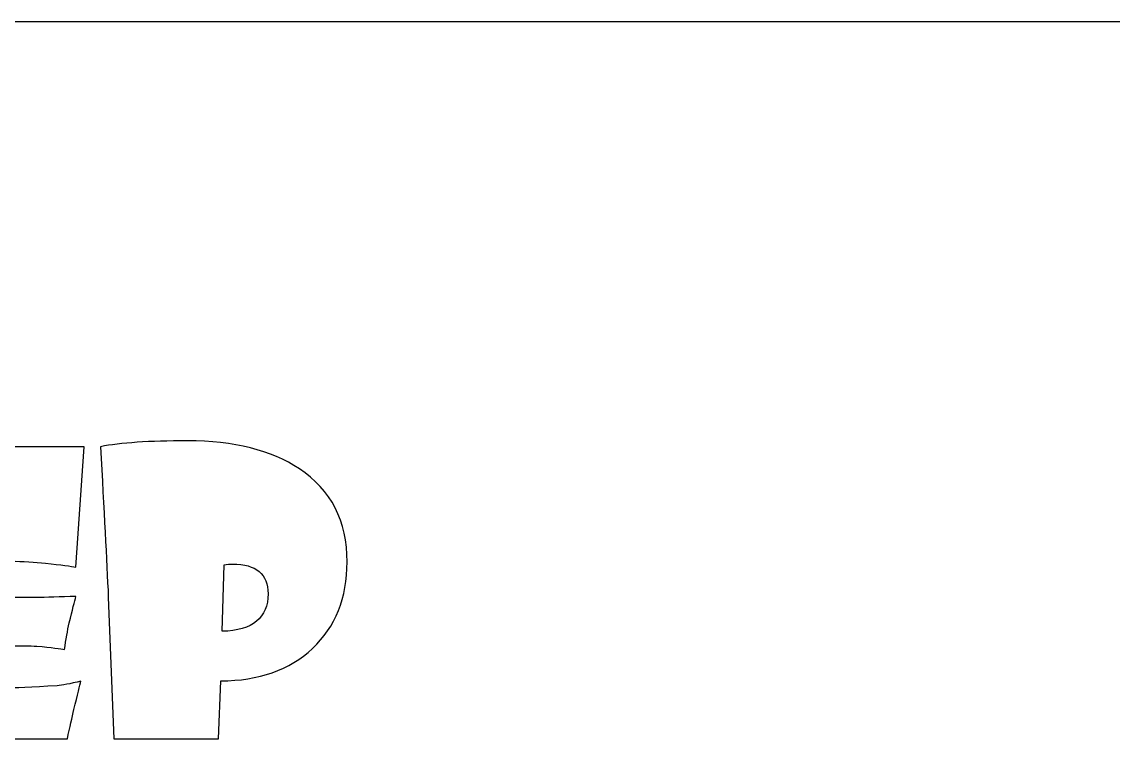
# Model space of a CAD drawing. Header units: centimetres. Extents: x -25 to 25, y -32.5 to 32.5.
# Drawn here: x 1.34 to 15.2, y 23.21 to 32.5 of the extents above; entities that cross this region are included whole.
import ezdxf

# ---------------------------------------------------------------- set-up
doc = ezdxf.new("R2010")
doc.units = ezdxf.units.CM
doc.header["$MEASUREMENT"] = 0
doc.layers.add('Capa 1', color=7, linetype='Continuous')

msp = doc.modelspace()

# ---------------------------------------------------------------- linework, layer by layer
at = {"layer": 'Capa 1', "color": 254}
msp.add_lwpolyline([(-25, -32.5), (25, -32.5), (25, 32.5), (-25, 32.5), (-25, -32.5)], close=True, dxfattribs=at)
at = {"layer": 'Capa 1', "color": 250}
for points, knots in [([(5.46885, 25.63879), (5.46885, 25.18192), (5.32206, 24.81576), (5.0293, 24.54115), (5.0293, 24.54115), (4.73654, 24.26653), (4.34811, 24.12963), (3.86403, 24.12963), (3.86403, 24.12963), (3.86403, 24.12963), (3.83599, 23.39237), (3.83599, 23.39237), (3.83599, 23.39237), (3.83599, 23.39237), (2.50496, 23.39237), (2.50496, 23.39237), (2.50496, 23.39237), (2.50496, 23.39237), (2.43568, 25.19264), (2.43568, 25.19264), (2.43568, 25.19264), (2.41424, 25.65611), (2.38125, 26.29359), (2.33672, 27.10342), (2.33672, 27.10342), (2.58825, 27.1529), (2.95605, 27.17764), (3.44097, 27.17764), (3.44097, 27.17764), (4.03226, 27.17764), (4.50645, 27.05971), (4.86189, 26.82303), (4.86189, 26.82303), (5.2668, 26.55336), (5.46885, 26.15917), (5.46885, 25.63879)], [0, 0, 0, 0, 0.1, 0.1, 0.1, 0.1, 0.2, 0.2, 0.2, 0.2, 0.3, 0.3, 0.3, 0.3, 0.4, 0.4, 0.4, 0.4, 0.5, 0.5, 0.5, 0.5, 0.6, 0.6, 0.6, 0.6, 0.7, 0.7, 0.7, 0.7, 0.8, 0.8, 0.8, 0.8, 1, 1, 1, 1]), ([(2.12808, 27.10342), (2.12808, 27.10342), (2.02417, 25.57447), (2.02417, 25.57447), (2.02417, 25.57447), (1.96479, 25.58437), (1.83532, 25.60086), (1.6374, 25.62477), (1.6374, 25.62477), (1.50215, 25.63714), (1.35371, 25.64539), (1.1929, 25.64869), (1.1929, 25.64869), (1.1929, 25.64869), (1.15743, 25.18852), (1.15743, 25.18852), (1.15743, 25.18852), (1.33392, 25.18357), (1.62338, 25.18769), (2.02417, 25.20089), (2.02417, 25.20089), (2.00685, 25.14069), (1.97799, 25.02936), (1.93923, 24.86689), (1.93923, 24.86689), (1.91696, 24.76793), (1.89717, 24.65495), (1.87903, 24.52548), (1.87903, 24.52548), (1.83285, 24.53702), (1.71574, 24.55187), (1.52936, 24.57001), (1.52936, 24.57001), (1.44195, 24.57496), (1.3133, 24.57661), (1.14259, 24.57496), (1.14259, 24.57496), (1.14259, 24.57496), (1.11868, 24.03562), (1.11868, 24.03562), (1.11868, 24.03562), (1.2399, 24.03727), (1.46174, 24.04799), (1.78584, 24.06696), (1.78584, 24.06696), (1.84769, 24.0719), (1.9483, 24.09087), (2.0885, 24.12468), (2.0885, 24.12468), (2.0753, 24.07438), (2.04561, 23.9548), (1.99861, 23.7643), (1.99861, 23.7643), (1.97552, 23.66616), (1.94748, 23.54246), (1.91531, 23.39237), (1.91531, 23.39237), (1.91531, 23.39237), (-0.24699, 23.39237), (-0.24699, 23.39237), (-0.24699, 23.39237), (-0.24699, 23.39237), (-0.31627, 25.28666), (-0.31627, 25.28666), (-0.31627, 25.28666), (-0.32946, 25.71961), (-0.3608, 26.32575), (-0.41028, 27.10342), (-0.41028, 27.10342), (-0.41028, 27.10342), (2.12808, 27.10342), (2.12808, 27.10342)], [0, 0, 0, 0, 0.05263158, 0.05263158, 0.05263158, 0.05263158, 0.10526316, 0.10526316, 0.10526316, 0.10526316, 0.15789474, 0.15789474, 0.15789474, 0.15789474, 0.21052632, 0.21052632, 0.21052632, 0.21052632, 0.26315789, 0.26315789, 0.26315789, 0.26315789, 0.31578947, 0.31578947, 0.31578947, 0.31578947, 0.36842105, 0.36842105, 0.36842105, 0.36842105, 0.42105263, 0.42105263, 0.42105263, 0.42105263, 0.47368421, 0.47368421, 0.47368421, 0.47368421, 0.52631579, 0.52631579, 0.52631579, 0.52631579, 0.57894737, 0.57894737, 0.57894737, 0.57894737, 0.63157895, 0.63157895, 0.63157895, 0.63157895, 0.68421053, 0.68421053, 0.68421053, 0.68421053, 0.73684211, 0.73684211, 0.73684211, 0.73684211, 0.78947368, 0.78947368, 0.78947368, 0.78947368, 0.84210526, 0.84210526, 0.84210526, 0.84210526, 0.89473684, 0.89473684, 0.89473684, 0.89473684, 1, 1, 1, 1]), ([(4.46439, 25.2347), (4.46439, 25.4854), (4.3143, 25.61158), (4.01494, 25.61158), (4.01494, 25.61158), (3.97866, 25.61158), (3.94237, 25.60911), (3.90526, 25.60416), (3.90526, 25.60416), (3.90526, 25.60416), (3.88217, 24.75804), (3.88217, 24.75804), (3.88217, 24.75804), (4.27059, 24.77123), (4.46439, 24.92957), (4.46439, 25.2347)], [0, 0, 0, 0, 0.2, 0.2, 0.2, 0.2, 0.4, 0.4, 0.4, 0.4, 0.6, 0.6, 0.6, 0.6, 1, 1, 1, 1])]:
    msp.add_open_spline(points, degree=3, knots=knots, dxfattribs=at)

doc.saveas('drawing.dxf')
